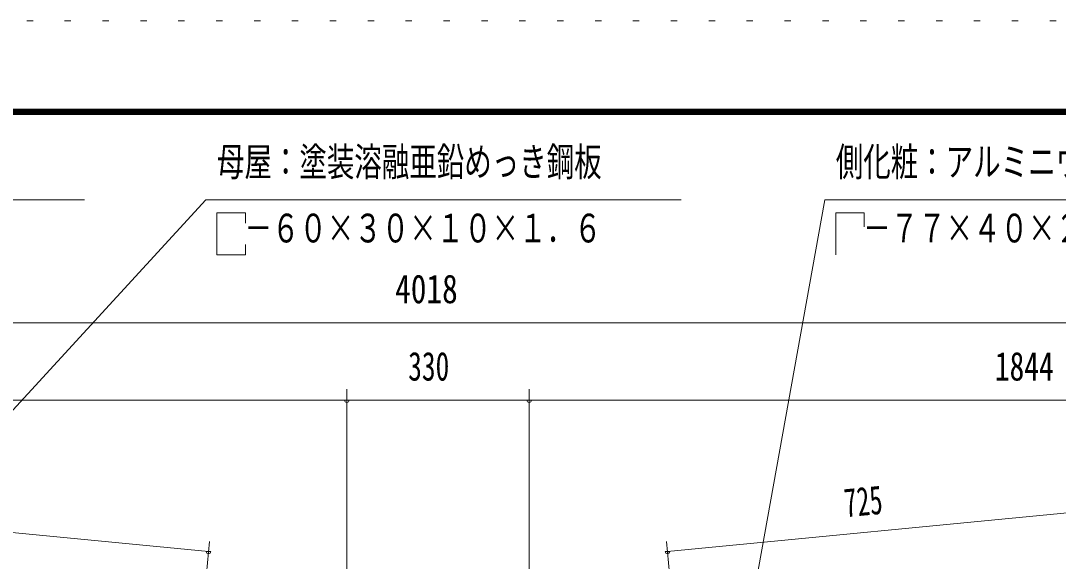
# Model space of a CAD drawing. Units: millimetres, scale not verified. Extents: x -31545 to 31552, y -14700 to 14700.
# Drawn here: x 18734 to 25306, y 11276 to 14700 of the extents above; entities that cross this region are included whole.
import ezdxf
from ezdxf.enums import TextEntityAlignment as Align

# ---------------------------------------------------------------- set-up
doc = ezdxf.new("R2010")
doc.units = ezdxf.units.MM
doc.header["$LTSCALE"] = 80
doc.linetypes.add('USER4', pattern=[3, 0.5, -2.5])
for name, color, linetype, lineweight in [('0-A_2-52DIM', 3, 'Continuous', 18), ('0-C_F-F1PAPER', 5, 'Continuous', 18), ('0-D_F-E_J_ADD', 5, 'USER4', 18)]:
    doc.layers.add(name, color=color, linetype=linetype, lineweight=lineweight)
doc.styles.add('ＭＳ ゴシック', font='')
doc.styles.get('ＭＳ ゴシック').set_extended_font_data('MS Gothic')

msp = doc.modelspace()

# ---------------------------------------------------------------- linework, layer by layer
at = {"layer": '0-A_2-52DIM'}
for p, q in [((19906.92, 13565.9), (17293.99, 10718.92)), ((22916.92, 13565.9), (19906.92, 13565.9)), ((24077.22, 13393.77), (24077.22, 13483.92)), ((14345.42, 12785.45), (28408.41, 12785.45)), ((20799.42, 9377.93), (20799.42, 12365.45)), ((21954.41, 12365.45), (21954.41, 9377.93)), ((21954.42, 9377.93), (21954.42, 12365.45)), ((28408.41, 12295.45), (14345.42, 12295.45)), ((20813.42, 12295.45), (20785.42, 12295.45)), ((21968.41, 12295.45), (21940.41, 12295.45)), ((21968.42, 12295.45), (21940.42, 12295.45)), ((19923.55, 11337.56), (14415.53, 11867.92)), ((28338.3, 11867.92), (22830.27, 11337.56)), ((19879.67, 10881.69), (19929.63, 11400.62)), ((22824.2, 11400.62), (22874.16, 10881.69)), ((19937.55, 11337.55), (19909.55, 11337.55)), ((22844.27, 11337.55), (22816.27, 11337.55))]:
    msp.add_line(p, q, dxfattribs=at)
for points in [[(14362.15, 11158.64), (15496.92, 13565.9), (19136.91, 13565.9)], [(23291.33, 10586.06), (23826.92, 13565.9), (26416.92, 13565.9)], [(19976.92, 13483.91), (20157.21, 13483.91), (20157.21, 13418.38)], [(20157.21, 13281.46), (20157.21, 13215.9), (19976.92, 13215.9), (19976.92, 13483.91)], [(24077.22, 13483.92), (23896.92, 13483.92), (23896.92, 13215.9)]]:
    msp.add_lwpolyline(points, dxfattribs=at)
for centre in [(20799.42, 12295.45), (21954.41, 12295.45), (21954.42, 12295.45), (19923.55, 11337.55), (22830.27, 11337.55)]:
    msp.add_arc(centre, 14, 180, 0, dxfattribs=at)
at = {"layer": '0-C_F-F1PAPER'}
for points in [[(30852.03, -14000), (-9327.96, -14000), (-9327.96, 14140), (30852.03, 14140)], [(30848.53, -13996.5), (-9324.46, -13996.5), (-9324.46, 14136.5), (30848.53, 14136.5)], [(30845.03, -13993), (-9320.96, -13993), (-9320.96, 14133), (30845.03, 14133)], [(30841.53, -13989.5), (30841.53, 14129.5), (-9317.46, 14129.5), (-9317.46, -13989.5)], [(30838.03, -13986), (-9313.96, -13986), (-9313.96, 14126), (30838.03, 14126)], [(30834.53, -13982.5), (30834.53, 14122.5), (-9310.46, 14122.5), (-9310.46, -13982.5)], [(30831.03, -13979), (-9306.96, -13979), (-9306.96, 14119), (30831.03, 14119)], [(30827.54, -13975.5), (30827.54, 14115.5), (-9303.46, 14115.5), (-9303.46, -13975.5)], [(30824.03, -13972), (30824.03, 14112), (-9299.96, 14112), (-9299.96, -13972)], [(30820.53, -13968.5), (30820.53, 14108.5), (-9296.46, 14108.5), (-9296.46, -13968.5)], [(30817.03, -13965), (-9292.96, -13965), (-9292.96, 14105), (30817.03, 14105)]]:
    msp.add_lwpolyline(points, close=True, dxfattribs=at)
at = {"layer": '0-D_F-E_J_ADD'}
msp.add_lwpolyline([(31552.03, -14700), (-10027.97, -14700), (-10027.97, 14700), (31552.03, 14700)], close=True, dxfattribs=at)

# ---------------------------------------------------------------- texts
at = {"layer": '0-A_2-52DIM', "color": 7, "style": 'ＭＳ ゴシック'}
for s, width, p in [('母屋：塗装溶融亜鉛めっき鋼板', 0.7, (19976.92, 13660.78)), ('側化粧：アルミニウム形材', 0.7, (23896.92, 13660.78)), ('\u3000－６０×３０×１０×１．６', 0.7, (19976.92, 13240.77)), ('\u3000－７７×４０×２．０', 0.7, (23896.92, 13240.77)), ('4018', 0.8, (21105.31, 12855.45)), ('330', 0.7, (21188.16, 12365.45)), ('1844', 0.75, (24904.83, 12365.45))]:
    msp.add_text(s, height=182.3, dxfattribs=dict(at, width=width)).set_placement(p, align=Align.BOTTOM_LEFT)
at = {"layer": '0-A_2-52DIM', "color": 7, "style": 'ＭＳ ゴシック', "width": 0.65}
msp.add_text('725', height=182.3, rotation=5.499, dxfattribs=at).set_placement((23963.96, 11499.46), align=Align.BOTTOM_LEFT)

doc.saveas('drawing.dxf')
